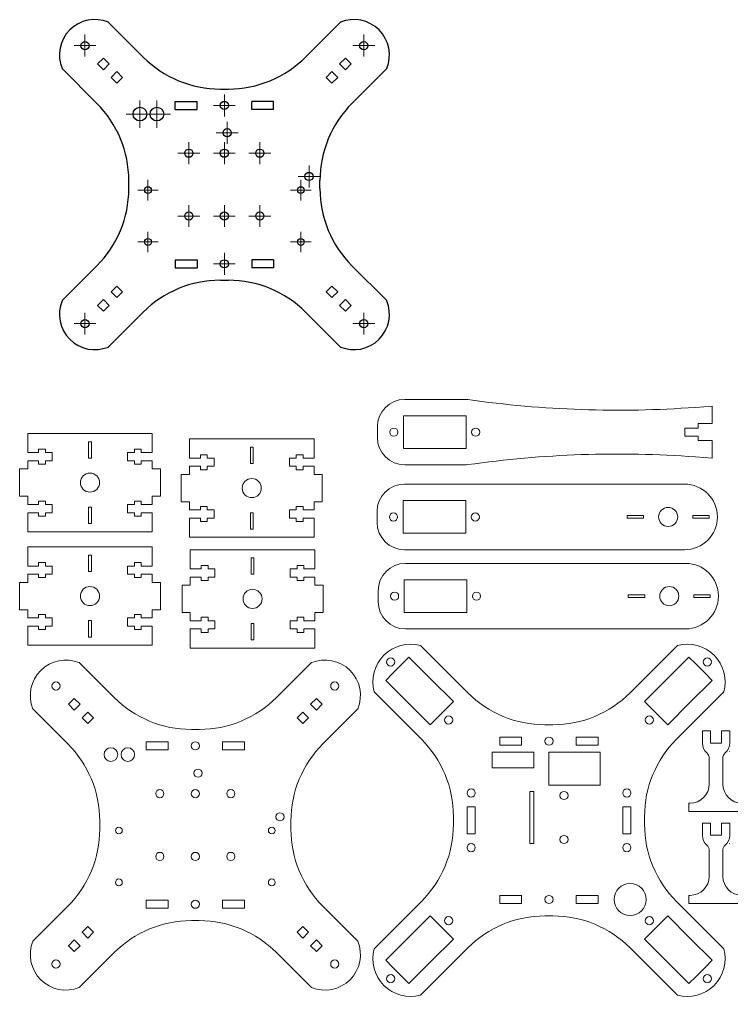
# Model space of a CAD drawing. Header units: millimetres. Extents: x 4 to 213, y 2 to 183.
# Drawn here: x 3.5 to 133.9, y 3.8 to 182.6 of the extents above; entities that cross this region are included whole.
import ezdxf

# ---------------------------------------------------------------- set-up
doc = ezdxf.new("R2010")
doc.units = ezdxf.units.MM

# ---------------------------------------------------------------- blocks, each defined once
blk = doc.blocks.new('SW_CENTERMARKSYMBOL_0')
at = {"color": 0, "linetype": 'Continuous', "lineweight": 18}
for p, q in [((0, 1.25), (0, 2)), ((-1.25, 0), (-2, 0)), ((0, 0), (-1.25, 0)), ((0, 0), (0, 1.25)), ((0, 0), (0, -1.25)), ((0, 0), (1.25, 0)), ((1.25, 0), (2, 0)), ((0, -1.25), (0, -2))]:
    blk.add_line(p, q, dxfattribs=at)
blk = doc.blocks.new('SW_CENTERMARKSYMBOL_1')
at = {"color": 0, "linetype": 'Continuous', "lineweight": 18}
for p, q in [((0, 1.25), (0, 2)), ((-1.25, 0), (-2, 0)), ((0, 0), (-1.25, 0)), ((0, 0), (0, 1.25)), ((0, 0), (0, -1.25)), ((0, 0), (1.25, 0)), ((1.25, 0), (2, 0)), ((0, -1.25), (0, -2))]:
    blk.add_line(p, q, dxfattribs=at)
blk = doc.blocks.new('SW_CENTERMARKSYMBOL_2')
at = {"color": 0, "linetype": 'Continuous', "lineweight": 18}
for p, q in [((0, 1.25), (0, 1.875)), ((-1.25, 0), (-1.875, 0)), ((0, 0), (-1.25, 0)), ((0, 0), (0, 1.25)), ((0, 0), (0, -1.25)), ((0, 0), (1.25, 0)), ((1.25, 0), (1.875, 0)), ((0, -1.25), (0, -1.875))]:
    blk.add_line(p, q, dxfattribs=at)
blk = doc.blocks.new('SW_CENTERMARKSYMBOL_3')
at = {"color": 0, "linetype": 'Continuous', "lineweight": 18}
for p, q in [((0, 1.25), (0, 1.875)), ((-1.25, 0), (-1.875, 0)), ((0, 0), (-1.25, 0)), ((0, 0), (0, 1.25)), ((0, 0), (0, -1.25)), ((0, 0), (1.25, 0)), ((1.25, 0), (1.875, 0)), ((0, -1.25), (0, -1.875))]:
    blk.add_line(p, q, dxfattribs=at)
blk = doc.blocks.new('SW_CENTERMARKSYMBOL_4')
at = {"color": 0, "linetype": 'Continuous', "lineweight": 18}
for p, q in [((0, 1.25), (0, 2)), ((-1.25, 0), (-2, 0)), ((0, 0), (-1.25, 0)), ((0, 0), (0, 1.25)), ((0, 0), (0, -1.25)), ((0, 0), (1.25, 0)), ((1.25, 0), (2, 0)), ((0, -1.25), (0, -2))]:
    blk.add_line(p, q, dxfattribs=at)
blk = doc.blocks.new('SW_CENTERMARKSYMBOL_5')
at = {"color": 0, "linetype": 'Continuous', "lineweight": 18}
for p, q in [((0, 1.25), (0, 2)), ((-1.25, 0), (-2, 0)), ((0, 0), (-1.25, 0)), ((0, 0), (0, 1.25)), ((0, 0), (0, -1.25)), ((0, 0), (1.25, 0)), ((1.25, 0), (2, 0)), ((0, -1.25), (0, -2))]:
    blk.add_line(p, q, dxfattribs=at)
blk = doc.blocks.new('SW_CENTERMARKSYMBOL_6')
at = {"color": 0, "linetype": 'Continuous', "lineweight": 18}
for p, q in [((0, 1.25), (0, 2)), ((-1.25, 0), (-2, 0)), ((0, 0), (-1.25, 0)), ((0, 0), (0, 1.25)), ((0, 0), (0, -1.25)), ((0, 0), (1.25, 0)), ((1.25, 0), (2, 0)), ((0, -1.25), (0, -2))]:
    blk.add_line(p, q, dxfattribs=at)
blk = doc.blocks.new('SW_CENTERMARKSYMBOL_7')
at = {"color": 0, "linetype": 'Continuous', "lineweight": 18}
for p, q in [((0, 1.25), (0, 2)), ((-1.25, 0), (-2, 0)), ((0, 0), (-1.25, 0)), ((0, 0), (0, 1.25)), ((0, 0), (0, -1.25)), ((0, 0), (1.25, 0)), ((1.25, 0), (2, 0)), ((0, -1.25), (0, -2))]:
    blk.add_line(p, q, dxfattribs=at)
blk = doc.blocks.new('SW_CENTERMARKSYMBOL_8')
at = {"color": 0, "linetype": 'Continuous', "lineweight": 18}
for p, q in [((0, 1.25), (0, 2)), ((-1.25, 0), (-2, 0)), ((0, 0), (-1.25, 0)), ((0, 0), (0, 1.25)), ((0, 0), (0, -1.25)), ((0, 0), (1.25, 0)), ((1.25, 0), (2, 0)), ((0, -1.25), (0, -2))]:
    blk.add_line(p, q, dxfattribs=at)
blk = doc.blocks.new('SW_CENTERMARKSYMBOL_9')
at = {"color": 0, "linetype": 'Continuous', "lineweight": 18}
for p, q in [((0, 1.25), (0, 2)), ((-1.25, 0), (-2, 0)), ((0, 0), (-1.25, 0)), ((0, 0), (0, 1.25)), ((0, 0), (0, -1.25)), ((0, 0), (1.25, 0)), ((1.25, 0), (2, 0)), ((0, -1.25), (0, -2))]:
    blk.add_line(p, q, dxfattribs=at)
blk = doc.blocks.new('SW_CENTERMARKSYMBOL_10')
at = {"color": 0, "linetype": 'Continuous', "lineweight": 18}
for p, q in [((0, 1.25), (0, 2)), ((-1.25, 0), (-2, 0)), ((0, 0), (-1.25, 0)), ((0, 0), (0, 1.25)), ((0, 0), (0, -1.25)), ((0, 0), (1.25, 0)), ((1.25, 0), (2, 0)), ((0, -1.25), (0, -2))]:
    blk.add_line(p, q, dxfattribs=at)
blk = doc.blocks.new('SW_CENTERMARKSYMBOL_11')
at = {"color": 0, "linetype": 'Continuous', "lineweight": 18}
for p, q in [((0, 1.25), (0, 2)), ((-1.25, 0), (-2, 0)), ((0, 0), (-1.25, 0)), ((0, 0), (0, 1.25)), ((0, 0), (0, -1.25)), ((0, 0), (1.25, 0)), ((1.25, 0), (2, 0)), ((0, -1.25), (0, -2))]:
    blk.add_line(p, q, dxfattribs=at)
blk = doc.blocks.new('SW_CENTERMARKSYMBOL_12')
at = {"color": 0, "linetype": 'Continuous', "lineweight": 18}
for p, q in [((0, 1.25), (0, 2)), ((-1.25, 0), (-2, 0)), ((0, 0), (-1.25, 0)), ((0, 0), (0, 1.25)), ((0, 0), (0, -1.25)), ((0, 0), (1.25, 0)), ((1.25, 0), (2, 0)), ((0, -1.25), (0, -2))]:
    blk.add_line(p, q, dxfattribs=at)
blk = doc.blocks.new('SW_CENTERMARKSYMBOL_13')
at = {"color": 0, "linetype": 'Continuous', "lineweight": 18}
for p, q in [((0, 1.25), (0, 1.875)), ((-1.25, 0), (-1.875, 0)), ((0, 0), (-1.25, 0)), ((0, 0), (0, 1.25)), ((0, 0), (0, -1.25)), ((0, 0), (1.25, 0)), ((1.25, 0), (1.875, 0)), ((0, -1.25), (0, -1.875))]:
    blk.add_line(p, q, dxfattribs=at)
blk = doc.blocks.new('SW_CENTERMARKSYMBOL_14')
at = {"color": 0, "linetype": 'Continuous', "lineweight": 18}
for p, q in [((0, 1.25), (0, 1.875)), ((-1.25, 0), (-1.875, 0)), ((0, 0), (-1.25, 0)), ((0, 0), (0, 1.25)), ((0, 0), (0, -1.25)), ((0, 0), (1.25, 0)), ((1.25, 0), (1.875, 0)), ((0, -1.25), (0, -1.875))]:
    blk.add_line(p, q, dxfattribs=at)
blk = doc.blocks.new('SW_CENTERMARKSYMBOL_15')
at = {"color": 0, "linetype": 'Continuous', "lineweight": 18}
for p, q in [((0, 1.25), (0, 2)), ((-1.25, 0), (-2, 0)), ((0, 0), (-1.25, 0)), ((0, 0), (0, 1.25)), ((0, 0), (0, -1.25)), ((0, 0), (1.25, 0)), ((1.25, 0), (2, 0)), ((0, -1.25), (0, -2))]:
    blk.add_line(p, q, dxfattribs=at)
blk = doc.blocks.new('SW_CENTERMARKSYMBOL_16')
at = {"color": 0, "linetype": 'Continuous', "lineweight": 18}
for p, q in [((0, 1.25), (0, 2)), ((-1.25, 0), (-2, 0)), ((0, 0), (-1.25, 0)), ((0, 0), (0, 1.25)), ((0, 0), (0, -1.25)), ((0, 0), (1.25, 0)), ((1.25, 0), (2, 0)), ((0, -1.25), (0, -2))]:
    blk.add_line(p, q, dxfattribs=at)
blk = doc.blocks.new('SW_CENTERMARKSYMBOL_17')
at = {"color": 0, "linetype": 'Continuous', "lineweight": 18}
for p, q in [((0, 1.25), (0, 2.5)), ((-1.25, 0), (-2.5, 0)), ((0, 0), (-1.25, 0)), ((0, 0), (0, 1.25)), ((0, 0), (0, -1.25)), ((0, 0), (1.25, 0)), ((1.25, 0), (2.5, 0)), ((0, -1.25), (0, -2.5))]:
    blk.add_line(p, q, dxfattribs=at)
blk = doc.blocks.new('SW_CENTERMARKSYMBOL_18')
at = {"color": 0, "linetype": 'Continuous', "lineweight": 18}
for p, q in [((0, 1.25), (0, 2.5)), ((-1.25, 0), (-2.5, 0)), ((0, 0), (-1.25, 0)), ((0, 0), (0, 1.25)), ((0, 0), (0, -1.25)), ((0, 0), (1.25, 0)), ((1.25, 0), (2.5, 0)), ((0, -1.25), (0, -2.5))]:
    blk.add_line(p, q, dxfattribs=at)
blk = doc.blocks.new('SW_CENTERMARKSYMBOL_19')
at = {"color": 0, "linetype": 'Continuous', "lineweight": 18}
for p, q in [((0, 1.25), (0, 2)), ((-1.25, 0), (-2, 0)), ((0, 0), (-1.25, 0)), ((0, 0), (0, 1.25)), ((0, 0), (0, -1.25)), ((0, 0), (1.25, 0)), ((1.25, 0), (2, 0)), ((0, -1.25), (0, -2))]:
    blk.add_line(p, q, dxfattribs=at)

msp = doc.modelspace()

# ---------------------------------------------------------------- linework, layer by layer
at = {"color": 7, "linetype": 'Continuous', "lineweight": 25}
for p, q in [((19.78, 182.14), (26.16, 175.76)), ((62.28, 182.14), (55.9, 175.76)), ((18.87, 175.56), (17.81, 174.5)), ((19.93, 174.5), (18.87, 175.56)), ((62.13, 174.5), (63.19, 175.56)), ((63.19, 175.56), (64.25, 174.5)), ((11.3, 173.65), (17.67, 167.28)), ((18.87, 173.44), (17.81, 174.5)), ((19.93, 174.5), (18.87, 173.44)), ((62.13, 174.5), (63.19, 173.44)), ((63.19, 173.44), (64.25, 174.5)), ((70.76, 173.65), (64.39, 167.28)), ((21.34, 173.09), (20.28, 172.03)), ((21.34, 170.97), (20.28, 172.03)), ((22.4, 172.03), (21.34, 173.09)), ((22.4, 172.03), (21.34, 170.97)), ((59.66, 172.03), (60.72, 173.09)), ((59.66, 172.03), (60.72, 170.97)), ((60.72, 173.09), (61.78, 172.03)), ((60.72, 170.97), (61.78, 172.03)), ((40.3, 169.9), (41.76, 169.9)), ((32.03, 167.65), (36.03, 167.65)), ((32.03, 166.15), (32.03, 167.65)), ((36.03, 166.15), (36.03, 167.65)), ((50.03, 167.65), (46.03, 167.65)), ((46.03, 166.15), (46.03, 167.65)), ((50.03, 166.15), (50.03, 167.65)), ((32.03, 166.15), (36.03, 166.15)), ((50.03, 166.15), (46.03, 166.15)), ((23.53, 151.67), (23.53, 153.13)), ((58.53, 151.67), (58.53, 153.13)), ((32.03, 138.65), (32.03, 137.15)), ((32.03, 138.65), (36.03, 138.65)), ((36.03, 138.65), (36.03, 137.15)), ((46.03, 138.65), (46.03, 137.15)), ((50.03, 138.65), (46.03, 138.65)), ((50.03, 138.65), (50.03, 137.15)), ((11.3, 131.16), (17.67, 137.53)), ((32.03, 137.15), (36.03, 137.15)), ((50.03, 137.15), (46.03, 137.15)), ((70.76, 131.16), (64.39, 137.53)), ((40.3, 134.9), (41.76, 134.9)), ((21.34, 133.84), (20.28, 132.78)), ((21.34, 131.72), (20.28, 132.78)), ((22.4, 132.78), (21.34, 133.84)), ((22.4, 132.78), (21.34, 131.72)), ((59.66, 132.78), (60.72, 133.84)), ((59.66, 132.78), (60.72, 131.72)), ((60.72, 133.84), (61.78, 132.78)), ((60.72, 131.72), (61.78, 132.78)), ((18.87, 131.36), (17.81, 130.3)), ((19.93, 130.3), (18.87, 131.36)), ((62.13, 130.3), (63.19, 131.36)), ((63.19, 131.36), (64.25, 130.3)), ((18.87, 129.24), (17.81, 130.3)), ((19.93, 130.3), (18.87, 129.24)), ((19.78, 122.67), (26.16, 129.05)), ((62.28, 122.67), (55.9, 129.05)), ((62.13, 130.3), (63.19, 129.24)), ((63.19, 129.24), (64.25, 130.3))]:
    msp.add_line(p, q, dxfattribs=at)
at = {"color": 7, "linetype": 'Continuous', "lineweight": 18}
for p, q in [((85.3, 113.09), (74.05, 113.09)), ((85.3, 113.09), (85.58, 113.05)), ((130.35, 111.84), (127.27, 111.61)), ((130.35, 111.84), (130.35, 108.65)), ((85.3, 110.09), (73.8, 110.09)), ((73.8, 110.09), (73.8, 104.09)), ((85.3, 110.09), (85.3, 108.33)), ((69.05, 107.09), (69.05, 108.09)), ((85.3, 108.33), (85.3, 105.84)), ((125.35, 106.34), (125.35, 107.84)), ((125.35, 107.84), (127.77, 107.84)), ((127.77, 108.65), (130.35, 108.65)), ((127.77, 108.65), (127.77, 107.84)), ((5.02, 103.34), (5.02, 106.84)), ((5.02, 106.84), (16.02, 106.84)), ((16.02, 106.84), (27.82, 106.84)), ((27.82, 103.34), (27.82, 106.84)), ((34.64, 102.34), (34.64, 105.84)), ((34.64, 105.84), (45.64, 105.84)), ((45.64, 105.84), (57.44, 105.84)), ((57.44, 102.34), (57.44, 105.84)), ((69.05, 106.09), (69.05, 107.09)), ((85.3, 104.09), (85.3, 105.84)), ((127.77, 106.34), (125.35, 106.34)), ((127.77, 106.34), (127.77, 105.53)), ((7.02, 103.96), (7.02, 103.34)), ((8.27, 103.96), (7.02, 103.96)), ((8.27, 103.34), (8.27, 103.96)), ((16.17, 105.34), (16.17, 102.34)), ((16.42, 105.34), (16.17, 105.34)), ((16.67, 105.34), (16.42, 105.34)), ((16.67, 102.34), (16.67, 105.34)), ((24.57, 103.34), (24.57, 103.96)), ((24.57, 103.96), (25.82, 103.96)), ((25.82, 103.96), (25.82, 103.34)), ((45.79, 104.34), (45.79, 101.34)), ((46.04, 104.34), (45.79, 104.34)), ((46.29, 104.34), (46.04, 104.34)), ((46.29, 101.34), (46.29, 104.34)), ((79.55, 104.09), (73.8, 104.09)), ((79.55, 104.09), (85.3, 104.09)), ((127.77, 105.53), (130.35, 105.53)), ((130.35, 105.53), (130.35, 102.34)), ((7.02, 103.34), (5.02, 103.34)), ((9.52, 103.34), (8.27, 103.34)), ((9.52, 101.84), (9.52, 103.34)), ((16.17, 102.34), (16.67, 102.34)), ((23.32, 101.84), (23.32, 103.34)), ((23.32, 103.34), (24.57, 103.34)), ((25.82, 103.34), (27.82, 103.34)), ((36.64, 102.34), (34.64, 102.34)), ((36.64, 102.96), (36.64, 102.34)), ((37.89, 102.96), (36.64, 102.96)), ((37.89, 102.34), (37.89, 102.96)), ((39.14, 102.34), (37.89, 102.34)), ((39.14, 100.84), (39.14, 102.34)), ((52.94, 100.84), (52.94, 102.34)), ((52.94, 102.34), (54.19, 102.34)), ((54.19, 102.34), (54.19, 102.96)), ((54.19, 102.96), (55.44, 102.96)), ((55.44, 102.96), (55.44, 102.34)), ((55.44, 102.34), (57.44, 102.34)), ((130.35, 102.34), (127.27, 102.56)), ((3.52, 95.34), (3.52, 100.34)), ((3.52, 100.34), (5.02, 100.34)), ((7.02, 101.84), (5.02, 101.84)), ((5.02, 100.34), (5.02, 101.84)), ((7.02, 101.21), (7.02, 101.84)), ((7.02, 101.21), (8.27, 101.21)), ((8.27, 101.84), (9.52, 101.84)), ((8.27, 101.21), (8.27, 101.84)), ((24.57, 101.84), (23.32, 101.84)), ((24.57, 101.21), (24.57, 101.84)), ((25.82, 101.21), (24.57, 101.21)), ((25.82, 101.21), (25.82, 101.84)), ((25.82, 101.84), (27.82, 101.84)), ((27.82, 100.34), (27.82, 101.84)), ((29.32, 100.34), (27.82, 100.34)), ((29.32, 95.34), (29.32, 100.34)), ((36.64, 100.84), (34.64, 100.84)), ((34.64, 99.34), (34.64, 100.84)), ((36.64, 100.21), (36.64, 100.84)), ((36.64, 100.21), (37.89, 100.21)), ((37.89, 100.84), (39.14, 100.84)), ((37.89, 100.21), (37.89, 100.84)), ((45.79, 101.34), (46.29, 101.34)), ((54.19, 100.84), (52.94, 100.84)), ((54.19, 100.21), (54.19, 100.84)), ((55.44, 100.21), (54.19, 100.21)), ((55.44, 100.21), (55.44, 100.84)), ((55.44, 100.84), (57.44, 100.84)), ((57.44, 99.34), (57.44, 100.84)), ((85.3, 101.09), (74.05, 101.09)), ((85.3, 101.09), (85.58, 101.13)), ((33.14, 94.34), (33.14, 99.34)), ((33.14, 99.34), (34.64, 99.34)), ((58.94, 99.34), (57.44, 99.34)), ((58.94, 94.34), (58.94, 99.34)), ((85.24, 97.56), (73.99, 97.56)), ((85.24, 97.56), (125.29, 97.56)), ((5.02, 95.34), (3.52, 95.34)), ((5.02, 95.34), (5.02, 93.84)), ((27.82, 95.34), (27.82, 93.84)), ((27.82, 95.34), (29.32, 95.34)), ((7.02, 93.84), (5.02, 93.84)), ((7.02, 94.46), (7.02, 93.84)), ((8.27, 94.46), (7.02, 94.46)), ((8.27, 93.84), (8.27, 94.46)), ((9.52, 93.84), (8.27, 93.84)), ((9.52, 92.34), (9.52, 93.84)), ((16.17, 90.34), (16.17, 93.34)), ((16.17, 93.34), (16.67, 93.34)), ((16.67, 93.34), (16.67, 90.34)), ((23.32, 92.34), (23.32, 93.84)), ((23.32, 93.84), (24.57, 93.84)), ((24.57, 93.84), (24.57, 94.46)), ((24.57, 94.46), (25.82, 94.46)), ((25.82, 94.46), (25.82, 93.84)), ((25.82, 93.84), (27.82, 93.84)), ((34.64, 94.34), (33.14, 94.34)), ((34.64, 94.34), (34.64, 92.84)), ((36.64, 93.46), (36.64, 92.84)), ((37.89, 93.46), (36.64, 93.46)), ((37.89, 92.84), (37.89, 93.46)), ((54.19, 92.84), (54.19, 93.46)), ((54.19, 93.46), (55.44, 93.46)), ((55.44, 93.46), (55.44, 92.84)), ((57.44, 94.34), (57.44, 92.84)), ((57.44, 94.34), (58.94, 94.34)), ((73.74, 94.56), (73.74, 92.8)), ((85.24, 94.56), (73.74, 94.56)), ((73.74, 94.56), (73.74, 88.56)), ((85.24, 94.56), (85.24, 88.56)), ((85.24, 94.56), (85.24, 92.8)), ((7.02, 92.34), (5.02, 92.34)), ((5.02, 92.34), (5.02, 88.84)), ((7.02, 91.71), (7.02, 92.34)), ((7.02, 91.71), (8.27, 91.71)), ((8.27, 92.34), (9.52, 92.34)), ((8.27, 91.71), (8.27, 92.34)), ((24.57, 92.34), (23.32, 92.34)), ((24.57, 91.71), (24.57, 92.34)), ((25.82, 91.71), (24.57, 91.71)), ((25.82, 91.71), (25.82, 92.34)), ((25.82, 92.34), (27.82, 92.34)), ((27.82, 88.84), (27.82, 92.34)), ((36.64, 92.84), (34.64, 92.84)), ((36.64, 91.34), (34.64, 91.34)), ((34.64, 91.34), (34.64, 87.84)), ((36.64, 90.71), (36.64, 91.34)), ((39.14, 92.84), (37.89, 92.84)), ((37.89, 91.34), (39.14, 91.34)), ((37.89, 90.71), (37.89, 91.34)), ((39.14, 91.34), (39.14, 92.84)), ((45.79, 89.34), (45.79, 92.34)), ((45.79, 92.34), (46.29, 92.34)), ((46.29, 92.34), (46.29, 89.34)), ((52.94, 91.34), (52.94, 92.84)), ((52.94, 92.84), (54.19, 92.84)), ((54.19, 91.34), (52.94, 91.34)), ((54.19, 90.71), (54.19, 91.34)), ((55.44, 92.84), (57.44, 92.84)), ((55.44, 90.71), (55.44, 91.34)), ((55.44, 91.34), (57.44, 91.34)), ((57.44, 87.84), (57.44, 91.34)), ((68.99, 91.56), (68.99, 92.56)), ((68.99, 90.56), (68.99, 91.56)), ((85.24, 92.8), (85.24, 90.31)), ((114.79, 91.81), (114.79, 91.56)), ((117.79, 91.81), (114.79, 91.81)), ((114.79, 91.56), (114.79, 91.31)), ((114.79, 91.31), (117.79, 91.31)), ((117.79, 91.31), (117.79, 91.81)), ((126.79, 91.31), (126.79, 91.81)), ((126.79, 91.81), (129.79, 91.81)), ((129.79, 91.31), (126.79, 91.31)), ((129.79, 91.81), (129.79, 91.56)), ((129.79, 91.56), (129.79, 91.31)), ((16.42, 90.34), (16.17, 90.34)), ((16.67, 90.34), (16.42, 90.34)), ((36.64, 90.71), (37.89, 90.71)), ((55.44, 90.71), (54.19, 90.71)), ((73.74, 88.56), (73.74, 90.3)), ((85.24, 88.56), (85.24, 90.31)), ((5.02, 88.84), (16.02, 88.84)), ((16.02, 88.84), (27.82, 88.84)), ((34.64, 87.84), (45.64, 87.84)), ((45.64, 87.84), (57.44, 87.84)), ((46.04, 89.34), (45.79, 89.34)), ((46.29, 89.34), (46.04, 89.34)), ((79.49, 88.56), (73.74, 88.56)), ((79.49, 88.56), (85.24, 88.56)), ((5.02, 82.57), (5.02, 86.07)), ((5.02, 86.07), (16.02, 86.07)), ((16.02, 86.07), (27.82, 86.07)), ((27.82, 82.57), (27.82, 86.07)), ((16.17, 84.57), (16.17, 81.57)), ((16.42, 84.57), (16.17, 84.57)), ((16.67, 84.57), (16.42, 84.57)), ((16.67, 81.57), (16.67, 84.57)), ((34.79, 82.06), (34.79, 85.56)), ((34.79, 85.56), (45.79, 85.56)), ((45.79, 85.56), (57.59, 85.56)), ((57.59, 82.06), (57.59, 85.56)), ((85.24, 85.56), (73.99, 85.56)), ((85.24, 85.56), (125.29, 85.56)), ((7.02, 82.57), (5.02, 82.57)), ((7.02, 83.2), (7.02, 82.57)), ((8.27, 83.2), (7.02, 83.2)), ((8.27, 82.57), (8.27, 83.2)), ((9.52, 82.57), (8.27, 82.57)), ((9.52, 81.07), (9.52, 82.57)), ((23.32, 81.07), (23.32, 82.57)), ((23.32, 82.57), (24.57, 82.57)), ((24.57, 82.57), (24.57, 83.2)), ((24.57, 83.2), (25.82, 83.2)), ((25.82, 83.2), (25.82, 82.57)), ((25.82, 82.57), (27.82, 82.57)), ((36.79, 82.68), (36.79, 82.06)), ((38.04, 82.68), (36.79, 82.68)), ((38.04, 82.06), (38.04, 82.68)), ((45.94, 84.06), (45.94, 81.06)), ((46.19, 84.06), (45.94, 84.06)), ((46.44, 84.06), (46.19, 84.06)), ((46.44, 81.06), (46.44, 84.06)), ((54.34, 82.06), (54.34, 82.68)), ((54.34, 82.68), (55.59, 82.68)), ((55.59, 82.68), (55.59, 82.06)), ((85.44, 83.06), (74.19, 83.06)), ((85.44, 83.06), (125.49, 83.06)), ((7.02, 81.07), (5.02, 81.07)), ((5.02, 79.57), (5.02, 81.07)), ((7.02, 80.45), (7.02, 81.07)), ((8.27, 81.07), (9.52, 81.07)), ((8.27, 80.45), (8.27, 81.07)), ((16.17, 81.57), (16.67, 81.57)), ((24.57, 81.07), (23.32, 81.07)), ((24.57, 80.45), (24.57, 81.07)), ((25.82, 80.45), (25.82, 81.07)), ((25.82, 81.07), (27.82, 81.07)), ((27.82, 79.57), (27.82, 81.07)), ((36.79, 82.06), (34.79, 82.06)), ((36.79, 80.56), (34.79, 80.56)), ((34.79, 79.06), (34.79, 80.56)), ((36.79, 79.93), (36.79, 80.56)), ((39.29, 82.06), (38.04, 82.06)), ((38.04, 80.56), (39.29, 80.56)), ((38.04, 79.93), (38.04, 80.56)), ((39.29, 80.56), (39.29, 82.06)), ((45.94, 81.06), (46.44, 81.06)), ((53.09, 80.56), (53.09, 82.06)), ((53.09, 82.06), (54.34, 82.06)), ((54.34, 80.56), (53.09, 80.56)), ((54.34, 79.93), (54.34, 80.56)), ((55.59, 82.06), (57.59, 82.06)), ((55.59, 79.93), (55.59, 80.56)), ((55.59, 80.56), (57.59, 80.56)), ((57.59, 79.06), (57.59, 80.56)), ((3.52, 74.57), (3.52, 79.57)), ((3.52, 79.57), (5.02, 79.57)), ((7.02, 80.45), (8.27, 80.45)), ((25.82, 80.45), (24.57, 80.45)), ((29.32, 79.57), (27.82, 79.57)), ((29.32, 74.57), (29.32, 79.57)), ((33.29, 74.06), (33.29, 79.06)), ((33.29, 79.06), (34.79, 79.06)), ((36.79, 79.93), (38.04, 79.93)), ((55.59, 79.93), (54.34, 79.93)), ((59.09, 79.06), (57.59, 79.06)), ((59.09, 74.06), (59.09, 79.06)), ((73.94, 80.06), (73.94, 78.3)), ((85.44, 80.06), (73.94, 80.06)), ((73.94, 80.06), (73.94, 74.06)), ((85.44, 80.06), (85.44, 74.06)), ((85.44, 80.06), (85.44, 78.3)), ((69.19, 77.06), (69.19, 78.06)), ((69.19, 76.06), (69.19, 77.06)), ((85.44, 78.3), (85.44, 75.81)), ((114.99, 77.31), (114.99, 77.06)), ((117.99, 77.31), (114.99, 77.31)), ((114.99, 77.06), (114.99, 76.81)), ((117.99, 76.81), (117.99, 77.31)), ((126.99, 76.81), (126.99, 77.31)), ((126.99, 77.31), (129.99, 77.31)), ((129.99, 77.31), (129.99, 77.06)), ((129.99, 77.06), (129.99, 76.81)), ((73.94, 74.06), (73.94, 75.8)), ((85.44, 74.06), (85.44, 75.81)), ((114.99, 76.81), (117.99, 76.81)), ((129.99, 76.81), (126.99, 76.81)), ((5.02, 74.57), (3.52, 74.57)), ((5.02, 74.57), (5.02, 73.07)), ((7.02, 73.7), (7.02, 73.07)), ((8.27, 73.7), (7.02, 73.7)), ((8.27, 73.07), (8.27, 73.7)), ((24.57, 73.07), (24.57, 73.7)), ((24.57, 73.7), (25.82, 73.7)), ((25.82, 73.7), (25.82, 73.07)), ((27.82, 74.57), (27.82, 73.07)), ((27.82, 74.57), (29.32, 74.57)), ((34.79, 74.06), (33.29, 74.06)), ((34.79, 74.06), (34.79, 72.56)), ((57.59, 74.06), (57.59, 72.56)), ((57.59, 74.06), (59.09, 74.06)), ((79.69, 74.06), (73.94, 74.06)), ((79.69, 74.06), (85.44, 74.06)), ((7.02, 73.07), (5.02, 73.07)), ((7.02, 71.57), (5.02, 71.57)), ((5.02, 71.57), (5.02, 68.07)), ((7.02, 70.95), (7.02, 71.57)), ((9.52, 73.07), (8.27, 73.07)), ((8.27, 71.57), (9.52, 71.57)), ((8.27, 70.95), (8.27, 71.57)), ((9.52, 71.57), (9.52, 73.07)), ((16.17, 69.57), (16.17, 72.57)), ((16.17, 72.57), (16.67, 72.57)), ((16.67, 72.57), (16.67, 69.57)), ((23.32, 71.57), (23.32, 73.07)), ((23.32, 73.07), (24.57, 73.07)), ((24.57, 71.57), (23.32, 71.57)), ((24.57, 70.95), (24.57, 71.57)), ((25.82, 73.07), (27.82, 73.07)), ((25.82, 70.95), (25.82, 71.57)), ((25.82, 71.57), (27.82, 71.57)), ((27.82, 68.07), (27.82, 71.57)), ((36.79, 72.56), (34.79, 72.56)), ((36.79, 73.18), (36.79, 72.56)), ((38.04, 73.18), (36.79, 73.18)), ((38.04, 72.56), (38.04, 73.18)), ((39.29, 72.56), (38.04, 72.56)), ((39.29, 71.06), (39.29, 72.56)), ((45.94, 69.06), (45.94, 72.06)), ((45.94, 72.06), (46.44, 72.06)), ((46.44, 72.06), (46.44, 69.06)), ((53.09, 71.06), (53.09, 72.56)), ((53.09, 72.56), (54.34, 72.56)), ((54.34, 72.56), (54.34, 73.18)), ((54.34, 73.18), (55.59, 73.18)), ((55.59, 73.18), (55.59, 72.56)), ((55.59, 72.56), (57.59, 72.56)), ((7.02, 70.95), (8.27, 70.95)), ((25.82, 70.95), (24.57, 70.95)), ((36.79, 71.06), (34.79, 71.06)), ((34.79, 71.06), (34.79, 67.56)), ((36.79, 70.43), (36.79, 71.06)), ((36.79, 70.43), (38.04, 70.43)), ((38.04, 71.06), (39.29, 71.06)), ((38.04, 70.43), (38.04, 71.06)), ((54.34, 71.06), (53.09, 71.06)), ((54.34, 70.43), (54.34, 71.06)), ((55.59, 70.43), (54.34, 70.43)), ((55.59, 70.43), (55.59, 71.06)), ((55.59, 71.06), (57.59, 71.06)), ((57.59, 67.56), (57.59, 71.06)), ((85.44, 71.06), (74.19, 71.06)), ((85.44, 71.06), (125.49, 71.06)), ((5.02, 68.07), (16.02, 68.07)), ((16.02, 68.07), (27.82, 68.07)), ((16.42, 69.57), (16.17, 69.57)), ((16.67, 69.57), (16.42, 69.57)), ((46.19, 69.06), (45.94, 69.06)), ((46.44, 69.06), (46.19, 69.06)), ((76.95, 68.01), (85.59, 59.37)), ((123.97, 68.01), (115.33, 59.37)), ((34.79, 67.56), (45.79, 67.56)), ((45.79, 67.56), (57.59, 67.56)), ((14.47, 64.88), (20.84, 58.51)), ((56.96, 64.88), (50.59, 58.51)), ((71.83, 62.89), (73.59, 64.65)), ((74.83, 65.88), (73.59, 64.65)), ((78.9, 61.82), (74.83, 65.88)), ((126.09, 65.88), (117.96, 57.75)), ((126.09, 65.88), (127.34, 64.64)), ((127.34, 64.64), (129.1, 62.88)), ((70.59, 61.64), (71.83, 62.89)), ((130.34, 61.64), (129.1, 62.88)), ((70.59, 61.64), (78.72, 53.51)), ((78.9, 61.82), (82.96, 57.75)), ((126.27, 57.58), (130.34, 61.64)), ((68.47, 59.52), (77.1, 50.88)), ((132.46, 59.52), (123.82, 50.88)), ((13.55, 58.31), (12.49, 57.25)), ((13.55, 56.19), (12.49, 57.25)), ((14.61, 57.25), (13.55, 58.31)), ((14.61, 57.25), (13.55, 56.19)), ((56.82, 57.25), (57.88, 58.31)), ((56.82, 57.25), (57.88, 56.19)), ((57.88, 58.31), (58.94, 57.25)), ((57.88, 56.19), (58.94, 57.25)), ((78.72, 53.51), (82.96, 57.75)), ((117.96, 57.75), (122.2, 53.51)), ((126.27, 57.58), (122.2, 53.51)), ((5.98, 56.4), (12.36, 50.02)), ((16.03, 55.83), (14.96, 54.77)), ((17.09, 54.77), (16.03, 55.83)), ((54.34, 54.77), (55.4, 55.83)), ((55.4, 55.83), (56.46, 54.77)), ((65.45, 56.4), (59.07, 50.02)), ((16.03, 53.71), (14.96, 54.77)), ((17.09, 54.77), (16.03, 53.71)), ((54.34, 54.77), (55.4, 53.71)), ((55.4, 53.71), (56.46, 54.77)), ((34.98, 52.65), (36.44, 52.65)), ((99.73, 53.51), (101.19, 53.51)), ((128.55, 51.64), (128.55, 52.39)), ((128.55, 52.39), (130.05, 52.39)), ((130.05, 51.64), (130.05, 52.39)), ((132.05, 52.39), (133.55, 52.39)), ((132.05, 51.64), (132.05, 52.39)), ((133.55, 52.39), (133.55, 51.64)), ((26.71, 50.4), (30.71, 50.4)), ((26.71, 48.9), (26.71, 50.4)), ((30.71, 48.9), (30.71, 50.4)), ((44.71, 50.4), (40.71, 50.4)), ((40.71, 48.9), (40.71, 50.4)), ((44.71, 48.9), (44.71, 50.4)), ((91.46, 51.26), (95.46, 51.26)), ((91.46, 49.76), (91.46, 51.26)), ((95.46, 49.76), (95.46, 51.26)), ((109.46, 51.26), (105.46, 51.26)), ((105.46, 49.76), (105.46, 51.26)), ((109.46, 49.76), (109.46, 51.26)), ((128.55, 50.14), (128.55, 51.64)), ((128.55, 50.14), (128.55, 50.11)), ((130.05, 50.14), (130.05, 51.64)), ((130.05, 50.14), (132.05, 50.14)), ((132.05, 50.14), (132.05, 51.64)), ((133.55, 50.14), (133.55, 51.64)), ((133.55, 50.14), (133.55, 50.14)), ((26.71, 48.9), (30.71, 48.9)), ((44.71, 48.9), (40.71, 48.9)), ((97.71, 48.48), (90.09, 48.48)), ((90.09, 48.48), (90.09, 45.63)), ((91.46, 49.76), (95.46, 49.76)), ((97.71, 48.48), (97.71, 45.63)), ((100.46, 48.48), (100.46, 42.43)), ((109.81, 48.48), (100.46, 48.48)), ((109.46, 49.76), (105.46, 49.76)), ((109.81, 48.48), (109.81, 42.43)), ((128.55, 48.64), (128.55, 48.64)), ((133.55, 48.64), (133.54, 48.64)), ((129.8, 47.02), (129.8, 47.4)), ((129.8, 43.89), (129.8, 47.02)), ((132.3, 47.4), (132.3, 47.02)), ((132.3, 43.89), (132.3, 47.02)), ((97.71, 45.63), (90.09, 45.63)), ((129.8, 43.89), (129.8, 42.64)), ((132.3, 42.64), (132.3, 43.89)), ((96.96, 41.31), (96.96, 31.76)), ((97.71, 41.31), (96.96, 41.31)), ((97.71, 41.31), (97.71, 40.95)), ((109.81, 42.43), (100.46, 42.43)), ((97.71, 31.76), (97.71, 40.95)), ((85.46, 33.51), (85.46, 38.51)), ((86.96, 38.51), (85.46, 38.51)), ((86.96, 33.51), (86.96, 38.51)), ((113.96, 33.51), (113.96, 38.51)), ((115.46, 38.51), (113.96, 38.51)), ((115.46, 33.51), (115.46, 38.51)), ((126.05, 37.64), (126.05, 39.14)), ((126.05, 39.14), (126.3, 39.14)), ((126.05, 37.64), (136.05, 37.64)), ((128.55, 37.64), (133.55, 37.64)), ((18.21, 34.42), (18.21, 35.88)), ((53.21, 34.42), (53.21, 35.88)), ((82.96, 36.74), (82.96, 35.28)), ((117.96, 36.74), (117.96, 35.28)), ((128.55, 34.77), (128.55, 35.52)), ((128.55, 35.52), (130.05, 35.52)), ((128.55, 33.27), (128.55, 34.77)), ((130.05, 34.77), (130.05, 35.52)), ((130.05, 33.27), (130.05, 34.77)), ((132.05, 35.52), (133.55, 35.52)), ((132.05, 34.77), (132.05, 35.52)), ((132.05, 33.27), (132.05, 34.77)), ((133.55, 35.52), (133.55, 34.77)), ((133.55, 33.27), (133.55, 34.77)), ((86.96, 33.51), (85.46, 33.51)), ((115.46, 33.51), (113.96, 33.51)), ((128.55, 33.27), (128.55, 33.24)), ((130.05, 33.27), (132.05, 33.27)), ((133.55, 33.27), (133.55, 33.27)), ((96.96, 31.76), (97.71, 31.76)), ((128.55, 31.77), (128.55, 31.77)), ((129.8, 30.15), (129.8, 30.53)), ((132.3, 30.53), (132.3, 30.15)), ((133.55, 31.77), (133.54, 31.77)), ((129.8, 27.02), (129.8, 30.15)), ((132.3, 27.02), (132.3, 30.15)), ((129.8, 27.02), (129.8, 25.77)), ((132.3, 25.77), (132.3, 27.02)), ((91.46, 22.26), (95.46, 22.26)), ((91.46, 22.26), (91.46, 20.76)), ((95.46, 22.26), (95.46, 20.76)), ((105.46, 22.26), (105.46, 20.76)), ((109.46, 22.26), (105.46, 22.26)), ((109.46, 22.26), (109.46, 20.76)), ((126.05, 20.77), (126.05, 22.27)), ((126.05, 22.27), (126.3, 22.27)), ((5.98, 13.9), (12.36, 20.28)), ((26.71, 21.4), (30.71, 21.4)), ((26.71, 21.4), (26.71, 19.9)), ((26.71, 19.9), (30.71, 19.9)), ((30.71, 21.4), (30.71, 19.9)), ((40.71, 21.4), (40.71, 19.9)), ((44.71, 21.4), (40.71, 21.4)), ((44.71, 19.9), (40.71, 19.9)), ((44.71, 21.4), (44.71, 19.9)), ((65.45, 13.9), (59.07, 20.28)), ((77.1, 21.14), (68.47, 12.5)), ((91.46, 20.76), (95.46, 20.76)), ((109.46, 20.76), (105.46, 20.76)), ((123.82, 21.14), (132.46, 12.5)), ((126.05, 20.77), (136.05, 20.77)), ((128.55, 20.77), (133.55, 20.77)), ((70.59, 10.38), (78.72, 18.51)), ((78.72, 18.51), (82.96, 14.27)), ((99.73, 18.51), (101.19, 18.51)), ((117.96, 14.27), (122.2, 18.51)), ((126.27, 14.44), (122.2, 18.51)), ((16.03, 16.58), (14.96, 15.52)), ((17.09, 15.52), (16.03, 16.58)), ((34.98, 17.65), (36.44, 17.65)), ((54.34, 15.52), (55.4, 16.58)), ((55.4, 16.58), (56.46, 15.52)), ((16.03, 14.46), (14.96, 15.52)), ((17.09, 15.52), (16.03, 14.46)), ((54.34, 15.52), (55.4, 14.46)), ((55.4, 14.46), (56.46, 15.52)), ((126.27, 14.44), (130.34, 10.38)), ((13.55, 14.11), (12.49, 13.05)), ((13.55, 11.99), (12.49, 13.05)), ((14.61, 13.05), (13.55, 14.11)), ((14.61, 13.05), (13.55, 11.99)), ((56.82, 13.05), (57.88, 14.11)), ((56.82, 13.05), (57.88, 11.99)), ((57.88, 14.11), (58.94, 13.05)), ((57.88, 11.99), (58.94, 13.05)), ((76.95, 4.01), (85.59, 12.65)), ((78.9, 10.2), (82.96, 14.27)), ((123.97, 4.01), (115.33, 12.65)), ((126.09, 6.14), (117.96, 14.27)), ((14.47, 5.42), (20.84, 11.79)), ((56.96, 5.42), (50.59, 11.79)), ((70.59, 10.38), (71.83, 9.13)), ((71.83, 9.13), (73.59, 7.37)), ((78.9, 10.2), (74.83, 6.14)), ((127.34, 7.38), (129.1, 9.14)), ((130.34, 10.38), (129.1, 9.14)), ((74.83, 6.14), (73.59, 7.37)), ((126.09, 6.14), (127.34, 7.38))]:
    msp.add_line(p, q, dxfattribs=at)
at = {"color": 7, "linetype": 'Continuous', "lineweight": 25}
for centre, radius in [((15.5, 177.86), 0.75), ((66.55, 177.86), 0.75), ((25.56, 165.31), 1.25), ((28.67, 165.31), 1.25), ((41.03, 166.9), 0.75), ((41.53, 161.9), 0.75), ((34.53, 158.15), 0.75), ((41.03, 158.15), 0.75), ((47.53, 158.15), 0.75), ((56.53, 153.9), 0.75), ((27.03, 151.4), 0.625), ((55.03, 151.4), 0.625), ((34.53, 146.65), 0.75), ((41.03, 146.65), 0.75), ((47.53, 146.65), 0.75), ((27.03, 141.9), 0.625), ((55.03, 141.9), 0.625), ((41.03, 137.9), 0.75), ((15.5, 126.95), 0.75), ((66.55, 126.95), 0.75)]:
    msp.add_circle(centre, radius, dxfattribs=at)
at = {"color": 7, "linetype": 'Continuous', "lineweight": 18}
for centre, radius in [((72.05, 107.09), 0.75), ((87.05, 107.09), 0.75), ((16.42, 97.84), 1.75), ((46.04, 96.84), 1.75), ((122.29, 91.56), 1.75), ((71.99, 91.56), 0.75), ((86.99, 91.56), 0.75), ((16.42, 77.07), 1.75), ((122.49, 77.06), 1.75), ((46.19, 76.56), 1.75), ((72.19, 77.06), 0.75), ((87.19, 77.06), 0.75), ((71.47, 65), 0.75), ((129.45, 65), 0.75), ((10.19, 60.6), 0.75), ((61.24, 60.6), 0.75), ((82.08, 54.39), 0.75), ((118.85, 54.39), 0.75), ((35.71, 49.65), 0.75), ((100.46, 50.51), 0.75), ((20.24, 48.05), 1.25), ((23.35, 48.05), 1.25), ((36.21, 44.65), 0.75), ((29.21, 40.9), 0.75), ((35.71, 40.9), 0.75), ((42.21, 40.9), 0.75), ((86.21, 41.01), 0.75), ((103.21, 40.56), 0.75), ((114.71, 41.01), 0.75), ((51.21, 36.65), 0.75), ((21.71, 34.15), 0.625), ((49.71, 34.15), 0.625), ((103.21, 32.51), 0.75), ((86.21, 31.01), 0.75), ((114.71, 31.01), 0.75), ((29.21, 29.4), 0.75), ((35.71, 29.4), 0.75), ((42.21, 29.4), 0.75), ((21.71, 24.65), 0.625), ((49.71, 24.65), 0.625), ((115.33, 21.51), 2.92), ((100.46, 21.51), 0.75), ((35.71, 20.65), 0.75), ((82.08, 17.63), 0.75), ((118.85, 17.63), 0.75), ((10.19, 9.69), 0.75), ((61.24, 9.69), 0.75), ((71.47, 7.02), 0.75), ((129.45, 7.02), 0.75)]:
    msp.add_circle(centre, radius, dxfattribs=at)
at = {"color": 7, "linetype": 'Continuous', "lineweight": 25}
for centre, radius, start, end in [((17.31, 176.13), 6.5, 67.6133, 202.3867), ((64.75, 176.13), 6.5, 337.6133, 112.3867), ((40.3, 189.9), 20, 225, 270), ((41.76, 189.9), 20, 270, 315), ((3.53, 153.13), 20, 0, 45), ((78.53, 153.13), 20, 135, 180), ((3.53, 151.67), 20, 315, 0), ((78.53, 151.67), 20, 180, 225), ((40.3, 114.9), 20, 90, 135), ((41.76, 114.9), 20, 45, 90), ((17.31, 128.68), 6.5, 157.6133, 292.3867), ((64.75, 128.68), 6.5, 247.6133, 22.3867)]:
    msp.add_arc(centre, radius, start, end, dxfattribs=at)
at = {"color": 7, "linetype": 'Continuous', "lineweight": 18}
for centre, radius, start, end in [((74.05, 108.09), 5, 90, 180), ((113.09, 306.1), 195, 261.889, 274.1704), ((74.05, 106.09), 5, 180, 270), ((113.09, -91.92), 195, 85.8296, 98.111), ((73.99, 92.56), 5, 90, 180), ((125.29, 91.56), 6, 270, 90), ((73.99, 90.56), 5, 180, 270), ((74.19, 78.06), 5, 90, 180), ((125.49, 77.06), 6, 270, 90), ((74.19, 76.06), 5, 180, 270), ((75.11, 61.36), 6.89, 74.4871, 195.5129), ((125.82, 61.36), 6.89, 344.4871, 105.5129), ((11.99, 58.87), 6.5, 67.6133, 202.3867), ((59.44, 58.87), 6.5, 337.6133, 112.3867), ((99.73, 73.51), 20, 225, 270), ((101.19, 73.51), 20, 270, 315), ((34.98, 72.65), 20, 225, 270), ((36.44, 72.65), 20, 270, 315), ((62.96, 36.74), 20, 0, 45), ((137.96, 36.74), 20, 135, 180), ((130.86, 50.11), 2.31, 180, 229.5682), ((131.17, 50.14), 2.38, 310.9146, 0), ((-1.79, 35.88), 20, 0, 45), ((73.21, 35.88), 20, 135, 180), ((128.55, 47.4), 1.25, 0, 49.5682), ((133.54, 47.4), 1.25, 130.9146, 180), ((126.3, 42.64), 3.5, 270, 0), ((135.8, 42.64), 3.5, 180, 270), ((-1.79, 34.42), 20, 315, 0), ((73.21, 34.42), 20, 180, 225), ((62.96, 35.28), 20, 315, 0), ((137.96, 35.28), 20, 180, 225), ((130.86, 33.24), 2.31, 180, 229.5682), ((131.17, 33.27), 2.38, 310.9146, 0), ((128.55, 30.53), 1.25, 0, 49.5682), ((133.54, 30.53), 1.25, 130.9146, 180), ((126.3, 25.77), 3.5, 270, 0), ((135.8, 25.77), 3.5, 180, 270), ((99.73, -1.49), 20, 90, 135), ((101.19, -1.49), 20, 45, 90), ((34.98, -2.35), 20, 90, 135), ((36.44, -2.35), 20, 45, 90), ((11.99, 11.43), 6.5, 157.6133, 292.3867), ((59.44, 11.43), 6.5, 247.6133, 22.3867), ((75.11, 10.66), 6.89, 164.4871, 285.5129), ((125.82, 10.66), 6.89, 254.4871, 15.5129)]:
    msp.add_arc(centre, radius, start, end, dxfattribs=at)

# ---------------------------------------------------------------- block references
for name, p in [('SW_CENTERMARKSYMBOL_9', (15.5, 177.86)), ('SW_CENTERMARKSYMBOL_19', (66.55, 177.86)), ('SW_CENTERMARKSYMBOL_11', (41.03, 166.9)), ('SW_CENTERMARKSYMBOL_17', (25.56, 165.31)), ('SW_CENTERMARKSYMBOL_18', (28.67, 165.31)), ('SW_CENTERMARKSYMBOL_1', (41.53, 161.9)), ('SW_CENTERMARKSYMBOL_5', (34.53, 158.15)), ('SW_CENTERMARKSYMBOL_4', (41.03, 158.15)), ('SW_CENTERMARKSYMBOL_12', (47.53, 158.15)), ('SW_CENTERMARKSYMBOL_16', (56.53, 153.9)), ('SW_CENTERMARKSYMBOL_13', (27.03, 151.4)), ('SW_CENTERMARKSYMBOL_14', (55.03, 151.4)), ('SW_CENTERMARKSYMBOL_6', (34.53, 146.65)), ('SW_CENTERMARKSYMBOL_8', (41.03, 146.65)), ('SW_CENTERMARKSYMBOL_7', (47.53, 146.65)), ('SW_CENTERMARKSYMBOL_2', (27.03, 141.9)), ('SW_CENTERMARKSYMBOL_3', (55.03, 141.9)), ('SW_CENTERMARKSYMBOL_10', (41.03, 137.9)), ('SW_CENTERMARKSYMBOL_15', (15.5, 126.95)), ('SW_CENTERMARKSYMBOL_0', (66.55, 126.95))]:
    msp.add_blockref(name, p, dxfattribs=at)

doc.saveas('drawing.dxf')
